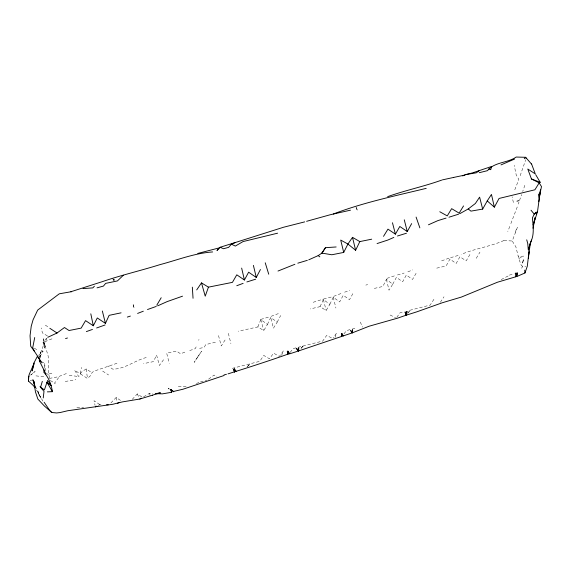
<?xml version="1.0" encoding="UTF-8"?>
<svg xmlns="http://www.w3.org/2000/svg" width="570" height="570" viewBox="0 0 570 570"><rect width="100%" height="100%" fill="white"/><g stroke="black" fill="none" stroke-linecap="round" stroke-linejoin="round"><path stroke-width="0.43" stroke-dasharray="2.85 2.14" d="M515.75 232.225L515.857 230.458L517.389 227.402L512.231 241.01L515.893 246.924L518.771 258.552L521.4 265.691L522.754 266.24L525.789 266.197M40.377 358.053L40.848 351.861L39.886 357.112M44.182 368.206L44.588 363.297L45.522 370.735M116.978 363.275L93.701 371.277L91.991 372.709L91.065 375.131L87.516 378.494L80.691 374.062L78.717 376.528L74.57 370.236L80.142 373.721L81.517 367.422M39.045 358.067L44.189 343.055L43.042 342.492L48.108 336.35M520.175 175.695L525.697 159.792M518.287 204.081L519.014 201.958M524.842 185.314L522.719 191.427M519.498 200.547L521.607 194.541M335.003 337.469L336.606 333.008L333.108 337.846M517.239 206.96L510.827 223.704M509.787 226.433L507.792 231.491M514.803 189.782L518.864 179.415L516.199 174.897L514.204 165.321M257.861 326.931L260.804 319.606L267.465 324.43L263.767 330.586L257.861 326.931L238.203 331.206M281.587 355.395L283.447 350.835L279.321 356.45L273.593 353.129L269.482 358.815L263.753 355.431L259.785 361.323L230.793 368.726M267.465 324.43L270.686 317.469L277.212 322.121L273.458 328.185L270.686 317.469M320.027 306.667L323.404 299.571L329.845 304.337L326.133 310.486L320.027 306.667L310.208 308.94M329.845 304.337L333.258 297.248L339.649 301.936L343.233 295.296L349.51 299.642L353.136 293.158M386.446 279.414L389.011 290.223L392.737 284.223L386.446 279.414L382.833 286.482L372.93 288.719M277.212 322.121L280.661 315.516M51.998 338.808L43.042 342.492L44.303 343.482L46.961 338.487M392.737 284.223L396.399 277.369L402.641 281.78L406.332 275.025L412.566 279.4L416.271 273.009M196.173 346.888L195.182 348.712L189.026 350.785M39.936 356.542L43.049 351.213L41.453 350.415M469.922 254.512L466.182 260.882L459.926 256.749L456.143 263.504L449.93 259.065L446.146 265.941L436.178 268.27M521.593 268.214L522.754 266.24M476.235 258.331L479.947 252.154M225.086 339.977L221.253 345.947L218.474 335.402M433.927 299.314L430.207 305.043L408.448 310.643M440.318 302.307L444.001 296.778M408.149 312.973L410.115 310.222L408.491 312.324M163.547 359.741L159.393 365.491L156.593 355.046L153.458 361.622L143.526 363.632M396.763 317.333L400.111 312.716L404.28 311.676M55.269 383.781L54.563 383.111L58.874 377.319M343.974 333.878L346.496 330.557L356.385 327.999M290.066 352.459L293.308 348.527L322.734 341.038L326.703 335.36L332.609 338.537M80.142 373.721L82.165 371.505L86.148 368.99L91.991 372.709M132.247 399.363L137.285 393.906L142.593 397.425L149.561 393.286L152.803 393.5M110.908 402.962L116.152 397.504L121.823 401.28M247.081 366.902L250.116 363.824L247.081 366.873M38.511 355.431L43.049 351.213M30.716 375.16L35.119 371.54L30.844 374.675M208.577 379.15L214.042 375.074L216.821 376.742M98.339 405.356L99.786 404.572L102.329 404.636M518.771 258.552L523.403 256.094L519.904 256.536L518.216 256.051M508.119 276.008L500.624 279.877M196.401 383.617L198.837 382.399M503.88 240.526C490.136 246.682 474.953 248.492 461.123 254.448M407.856 271.833L412.73 269.902M184.851 352.125L180.548 353.792L176.572 351.113L166.682 353.158L169.254 363.418M333.614 296.364L341.074 293.486M271.071 316.329L278.317 313.635M448.996 258.153L439.67 261.58M344.622 292.182L349.731 290.401M66.376 373.564L58.055 376.806L48.279 378.608M198.253 340.098L199.115 339.805M386.887 278.388L394.697 275.78M146.241 357.533C134.684 360.496 125.293 368.947 112.86 369.182L108.015 366.004M313.194 302.292L322.948 299.179M365.84 285.121L367.65 284.537M30.132 380.582L31.763 380.083M450.592 257.69L458.401 255.374M260.853 319.392L269.795 316.742M49.148 373.977L52.055 373.151M397.461 274.961L404.094 273.059M200.455 381.936L206.917 380.097M509.345 275.132L514.168 273.799M323.596 299.015L332.623 296.692M215.41 342.249L205.784 344.572L204.074 347.472L198.666 348.505M65.222 381.472L75.853 379.67M76.829 407.621L83.662 407.272M503.944 240.512L512.231 241.01M178.296 386.253L186.169 386.731M35.967 375.872L44.339 376.841M69.184 375.338L78.717 376.528M46.419 373.571L48.45 374.483M390.108 315.011L395.516 317.625M41.225 361.551L43.797 362.891M34.271 348.206L36.794 349.638M50.31 380.496L54.563 383.111M47.445 335.937L42.38 332.894L41.325 327.964M169.632 389.153L168.164 388.213L169.682 389.951M45.343 325.156L48.742 327.365M102.664 371.091L108.585 374.982M99.786 404.572L94.014 400.71L95.09 405.363M112.874 278.744L114.157 279.877M113.715 279.008L114.898 280.29M112.525 278.531L113.936 280.597M113.273 279.393L114.071 280.682M36.48 390.022L42.978 401.223M360.204 322.064L362.777 327.094M137.285 393.906L139.073 397.568M39.195 394.789L41.054 398.665L36.402 387.921M356.328 207.551L357.383 210.002L356.963 211L355.972 206.739M260.804 319.606L263.767 330.586M43.042 342.492L44.553 348.099L44.189 343.055M513.413 202.521L512.059 196.778M323.404 299.571L326.133 310.486M228.356 333.322L230.921 343.632M333.258 297.248L335.922 308.049M116.152 397.504L117.149 401.608M149.561 393.286L150.159 395.829M49.497 377.981C47.645 370.7 49.761 363.012 48.044 355.623L44.546 343.682L45.251 347.586L43.284 337.725L44.303 343.482M86.148 368.99L87.516 378.494M198.011 356.471L194.206 362.342L201.63 351.156L198.011 356.471M303.105 346.076L300.347 349.089L303.105 346.076M38.418 392.623L38.083 391.754L39.287 395.801L38.418 392.623M133.971 307.394L132.824 303.66L133.971 307.394"/><path stroke-width="0.85" d="M536.035 212.175L534.232 214.106L532.416 217.897C533.093 226.034 534.596 235.104 530.421 242.535M298.694 350.899L298.744 347.522L297.818 349.481L298.431 350.978L296.229 348.327L298.694 350.899L352.253 332.88L369.125 326.218L397.739 318.11L406.317 315.132M528.981 251.869L527.307 266.183L524.977 272.966L516.719 276.564L516.798 274.241L517.482 273.037L515.415 273.244L515.772 276.813L516.798 274.241L515.415 273.244M528.447 258.495L528.967 251.819M28.5 381.081L28.707 376.243L28.5 381.081L33.502 385.705L34.991 387.864M538.785 201.716L540.474 189.91L537.481 211.762L533.185 225.029L535.209 217.441L533.021 228.228M44.054 369.845L43.847 372.296C48.714 377.29 51.35 384.743 52.447 391.668L47.374 391.868M530.342 243.411L528.561 255.702M515.957 276.728L497.425 282.236L461.386 297.07L442.463 302.713L416.741 311.861L406.674 315.039L407.03 311.64L405.113 312.31L406.032 315.253L406.225 313.13L407.03 311.64M536.313 214.612L536.555 212.304M43.249 397.945L44.004 391.369L39.993 386.631M28.828 376.713L29.191 374.462L33.872 363.881M516.719 276.564L517.482 273.037M34.221 363.14L33.808 363.24L32.134 370.963L34.008 363.924M42.315 381.344L40.598 387.244L44.382 389.923L47.624 380.454L51.25 385.698L46.89 382.541M530.186 243.333L528.361 250.28M531.553 240.091L528.283 249.731L527.735 243.433L526.723 239.828M260.433 269.517L256.279 277.462L248.634 272.196L244.416 280.012L236.785 274.811L232.425 282.364L208.442 287.152L205.229 296.172L201.474 282.891L196.707 289.909M34.713 337.518L32.704 347.835L34.4 351.291L41.966 362.848M522.348 262.848L523.659 259.884M57.029 333.008L64.467 327.515L69.041 330.522L81.161 328.12L85.557 320.632L93.316 325.755L97.292 317.96L105.436 323.389L109.119 315.345L121.075 312.837M308.74 259.827L318.195 255.609L321.922 253.101L331.826 254.769L343.717 252.424L340.703 240.07L347.921 244.031L355.623 250.273L359.812 241.594L371.697 239.186M343.717 252.424L347.921 244.031L352.509 237.362L359.812 241.594M170.858 389.538L173.7 391.725L170.858 389.538L171.705 392.267L162.443 393.863L155.232 393.635M287.943 351.149L287.772 354.483L287.316 351.369L287.943 351.149L289.695 353.82L298.616 350.935M494.368 207.152L491.461 194.441L487.229 200.918L494.368 207.152L499.064 198.445L534.909 189.789L539.17 182.87L540.182 182.286L535.729 174.698M383.517 236.365L387.963 229.14L395.402 234.149L399.812 226.475L407.251 231.534L411.668 223.618M459.776 213.693L468.255 208.934L470.92 211.135L482.676 209.083L487.229 200.918M156.771 305.192L161.196 297.74M463.538 205.934L459.142 213.137L451.661 208.656L447.258 215.902L439.776 211.741M325.463 247.672L321.922 253.101L325.463 247.672L336.15 246.967M531.425 163.96L525.597 157.291L516.199 157.049C507.471 163.148 494.183 161.937 487.514 170.651L479.213 172.71M462.683 175.938L465.362 174.655L472.516 172.874L491.668 166.447L490.727 169.682L488.718 168.884M304.715 221.873L283.518 227.252L235.282 242.535L231.441 244.174L228.599 247.38L223.49 248.727L220.148 247.252L216.985 250.458L219.165 247.907L197.74 253.458M524.286 158.759L525.597 157.291L526.167 158.375M94.378 286.233L92.803 287.893L82.942 288.598M123.398 275.217L117.42 280.932L105.657 283.368L103.462 286.069L97.028 287.843M468.255 208.934L475.373 203.49L479.612 197.156L482.676 209.083M537.481 211.762L534.232 214.106L531.012 210.223M35.112 387.18L33.922 381.501L35.461 391.918L37.855 399.05L44.332 405.961L51.77 412.488L56.594 412.951L60.028 412.566L67.695 410.749L112.696 404.294L122.408 401.9L139.792 399.029L141.189 398.223M479.242 170.679L476.278 172.824L465.362 174.655M95.447 406.916L96.893 406.132M47.766 337.305L56.843 333.101M514.553 159.08L501.016 164.887M117.541 403.254L118.973 402.598M157.69 305.834L167.096 301.623L182.535 296.172M393.834 237.426L387.771 240.07L377.069 243.568M294.897 264.288L277.996 271.042M428.448 224.801L437.938 220.597L446.068 218.103M288.983 353.77C268.848 360.938 248.449 367.5 228.029 373.856M137.598 313.429L143.327 311.199M236.764 285.727L243.126 283.368M86.369 331.605L92.454 329.424M147.495 309.538L156.223 306.432M96.608 327.985L105.079 324.971M387.7 196.629C405.434 190.302 423.945 186.483 441.672 180.113M516.976 201.217L518.778 200.612M235.282 242.535L220.148 247.252M127.338 317.077L130.366 316.079M224.031 375.516L183.034 389.21L173.287 391.512M333.336 214.014C363.375 202.471 395.031 195.959 426.21 188.349M448.961 217.206L458.572 214.199M246.867 281.943L255.652 279.2M65.557 338.587L67.467 337.989M397.475 236.009L406.474 233.223M306.596 221.31L330.151 214.769L350.486 210.173M297.818 263.183L307.33 260.333M152.418 395.181L160.412 392.816L157.847 393.157M139.792 399.029L152.454 395.195M224.046 374.91L226.454 374.298M277.597 233.187L243.034 241.58L235.325 246.083L231.441 244.174M442.377 179.885L453.706 177.42M453.734 177.412L465.049 175.026M212.667 251.94C194.491 253.187 177.498 260.02 160.028 264.623C140.783 270.629 121.097 275.196 101.987 281.758L70.922 291.726L71.442 291.683L59.266 293.821L37.677 310.094L33.06 319.834L31.229 326.247L30.046 335.751L30.709 346.211L34.4 351.291M106.576 404.75L108.272 404.793M531.539 163.882L535.28 173.907L527.784 169.034L531.447 178.973L540.182 182.286M531.447 178.973L539.17 182.87L541.5 186.611L538.999 198.132L538.408 194.078M201.474 282.891L208.442 287.152M49.832 328.284L56.922 332.944M287.316 351.369L289.695 353.82M405.113 312.31L406.225 313.13L406.674 315.039M318.195 255.609L319.834 256.856M39.045 358.067L37.221 356.642L33.808 363.24M51.77 412.488L49.654 410.357L44.147 402.27M47.16 382.584L52.447 391.668M45.935 374.041L39.245 360.611L40.107 361.594L38.81 357.882M34.635 383.845L32.868 379.77L35.091 387.358M170.63 389.609L171.705 392.267M416.093 217.077L419.862 227.872M265.228 262.784L268.734 274.213M392.466 222.749L395.402 234.149M404.272 219.82L407.251 231.534M102.351 311.006L105.436 323.389M352.509 237.362L355.623 250.273M253.401 265.371L256.279 277.462M241.652 268.092L244.416 280.012M90.808 313.814L93.316 325.755M524.706 270.144L524.977 272.966M192.332 287.159L193.045 298.288M341.622 333.486L341.366 336.656L342.242 335.21L341.758 333.436L343.425 335.951L342.242 335.21L341.622 333.486M352.602 329.823L352.267 332.873L350.664 330.472L352.26 332.873L352.602 329.823M234.434 368.804L234.078 369.652L234.512 372.189L233.358 369.146L236.343 371.626L234.434 368.804"/></g></svg>
